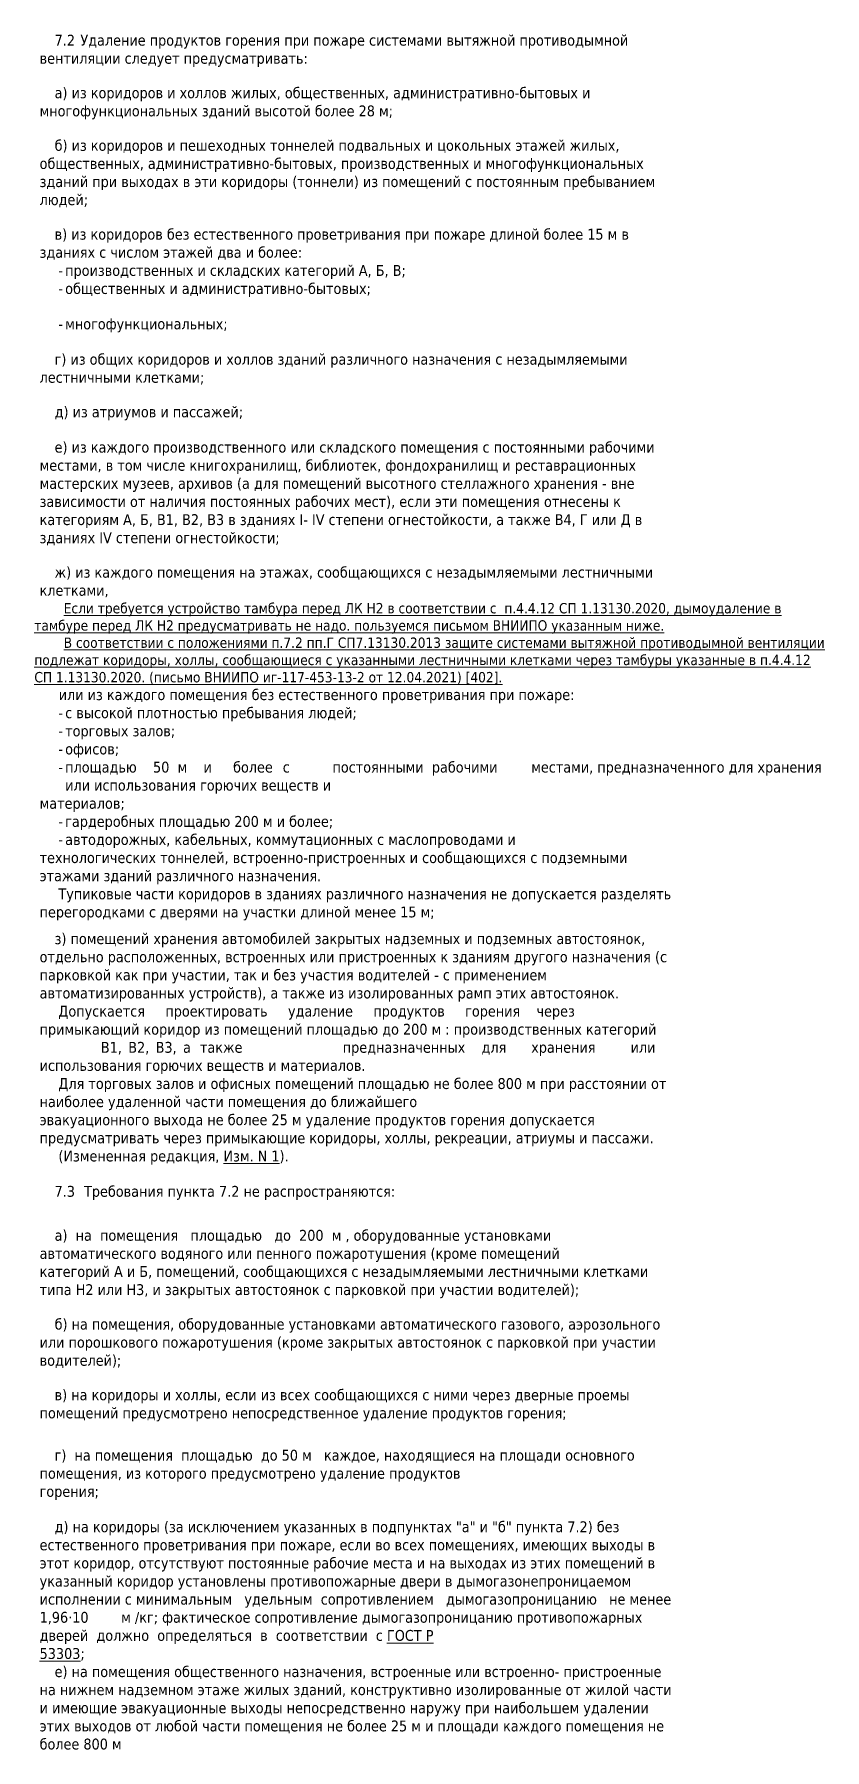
# Model space of a CAD drawing. Header units: millimetres. Extents: x -783640 to 8156175, y -1575894 to 1845315.
# Drawn here: x 3330861 to 4094353, y -220316 to 1437780 of the extents above; entities that cross this region are included whole.
import ezdxf

# ---------------------------------------------------------------- set-up
doc = ezdxf.new("R2010")
doc.units = ezdxf.units.MM
doc.layers.add('экспертиза ДУ пояснения', color=6, linetype='Continuous', lineweight=0)
doc.styles.add('ЭКСПЕРТИЗА', font='tahoma.ttf')

msp = doc.modelspace()

# ---------------------------------------------------------------- texts
at = {"layer": 'экспертиза ДУ пояснения', "color": 2, "lineweight": 0, "insert": (3330861, 1437336, 0), "char_height": 12000, "width": 764288.13, "attachment_point": 1, "style": 'ЭКСПЕРТИЗА'}
msp.add_mtext('\\pi14499.96,l5100,t44499.96;{\\H0.875x;\\C0;7.2^IУдаление продуктов горения при пожаре системами вытяжной противодымной \\P\\pi0;вентиляции следует предусматривать:\\P\\pl0,tz;\\H0.90476x;\\P\\pi14499.96,l5100;\\H1.10526x;а) из коридоров и холлов жилых, общественных, административно-бытовых и \\P\\pi0;многофункциональных зданий высотой более 28 м;\\P\\pl0;\\H0.90476x;\\P\\pi14499.96,l5100;\\H1.10526x;б) из коридоров и пешеходных тоннелей подвальных и цокольных этажей жилых, \\P\\pi0;общественных, административно-бытовых, производственных и многофункциональных \\Pзданий при выходах в эти коридоры (тоннели) из помещений с постоянным пребыванием \\Pлюдей;\\P\\pl0;\\H0.90476x;\\P\\pi14499.96,l5100;\\H1.10526x;в) из коридоров без естественного проветривания при пожаре длиной более 15 м в \\P\\pi0;зданиях с числом этажей два и более:\\P\\pi-6600,l29799.96,t29799.96,29850;-^Iпроизводственных и складских категорий А, Б, В;\\P-^Iобщественных и административно-бытовых;\\P\\pi0,l0,tz;\\H0.95238x;\\P\\pi-6600,l29799.96,t29799.96,29850;\\H1.05x;-^Iмногофункциональных;\\P\\pi0,l0,tz;\\H0.95238x;\\P\\pi14499.96,l5100;\\H1.05x;г) из общих коридоров и холлов зданий различного назначения с незадымляемыми \\P\\pi0;лестничными клетками;\\P\\pl0;\\H0.90476x;\\P\\pl19650;\\H1.10526x;д) из атриумов и пассажей;\\P\\pl0;\\H0.95238x;\\P\\pi14499.96,l5100;\\H1.05x;е) из каждого производственного или складского помещения с постоянными рабочими \\P\\pi0;местами, в том числе книгохранилищ, библиотек, фондохранилищ и реставрационных \\Pмастерских музеев, архивов (а для помещений высотного стеллажного хранения - вне \\Pзависимости от наличия постоянных рабочих мест), если эти помещения отнесены к \\Pкатегориям А, Б, B1, В2, В3 в зданиях I- IV степени огнестойкости, а также В4, Г или Д в \\Pзданиях IV степени огнестойкости;\\P\\pl0;\\H0.90476x;\\P\\pi14499.96,l5100;\\H1.10526x;ж) из каждого помещения на этажах, сообщающихся с незадымляемыми лестничными \\P\\pi0;клетками,\\P\\pi28400.04,l0;\\H0.95238x;\\LЕсли требуется устройство тамбура перед ЛК Н2 в соответствии с  п.4.4.12 СП 1.13130.2020, дымоудаление в тамбуре перед ЛК Н2 предусматривать не надо. пользуемся письмом ВНИИПО указанным ниже.\\PВ соответствии с положениями п.7.2 пп.Г СП7.13130.2013 защите системами вытяжной противодымной вентиляции подлежат коридоры, холлы, сообщающиеся с указанными лестничными клетками через тамбуры указанные в п.4.4.12 СП 1.13130.2020. (письмо ВНИИПО иг-117-453-13-2 от 12.04.2021) [402].\\P\\pi14499.96,l5100;\\H1.05x;\\l или из каждого помещения без естественного проветривания при пожаре:\\P\\pi-6600,l29799.96,t29799.96,29850;-^Iс высокой плотностью пребывания людей;\\P-^Iторговых залов;\\P-^Iофисов;\\P\\pt29799.96,1.92000E+005,2.40000E+005,2.88000E+005,3.84000E+005,4.80000E+005;-^Iплощадью    50  м    и^Iболее^Iс^Iпостоянными^Iрабочими^Iместами, предназначенного для хранения \\P\\pi0,t29850;или использования горючих веществ и\\P\\pl5100,tz;материалов;\\P\\pi-6600,l29799.96,t29799.96,29850;-^Iгардеробных площадью 200 м и более;\\P-^Iавтодорожных, кабельных, коммутационных с маслопроводами и\\P\\pi0,l5100,tz;технологических тоннелей, встроенно-пристроенных и сообщающихся с подземными \\Pэтажами зданий различного назначения.\\P\\pi18150;Тупиковые части коридоров в зданиях различного назначения не допускается разделять \\P\\pi0;перегородками с дверями на участки длиной менее 15 м;\\P\\pl0;\\H0.47619x;\\P\\pi14499.96,l5100;\\H2.1x;з) помещений хранения автомобилей закрытых надземных и подземных автостоянок, \\P\\pi0;отдельно расположенных, встроенных или пристроенных к зданиям другого назначения (с \\Pпарковкой как при участии, так и без участия водителей - с применением \\Pавтоматизированных устройств), а также из изолированных рамп этих автостоянок.\\P\\pl23250;Допускается     проектировать     удаление     продуктов     горения    через\\P\\pl5100,t64250.04,90750,1.17200E+005,1.43700E+005,1.60000E+005,1.98800E+005,2.97950E+005,3.26600E+005,3.82900E+005;примыкающий коридор из помещений площадью до 200 м : производственных категорий\\P\\pt64250.04,90750,1.17200E+005,1.43700E+005,1.60000E+005,2.97950E+005,4.32000E+005,4.80000E+005,5.76000E+005;^IB1,^IВ2,^IВ3,^Iа^Iтакже^Iпредназначенных^Iдля^Iхранения^Iили\\P\\ptz;использования горючих веществ и материалов.\\P\\pi18150;Для торговых залов и офисных помещений площадью не более 800 м при расстоянии от \\P\\pi0;наиболее удаленной части помещения до ближайшего\\Pэвакуационного выхода не более 25 м удаление продуктов горения допускается \\Pпредусматривать через примыкающие коридоры, холлы, рекреации, атриумы и пассажи.\\P\\pl23250;(Измененная редакция, \\L\\C5;\\c15532032;Изм. N 1\\l\\C0;).\\P\\pl0;\\H0.95238x;\\P\\pi-17450.04,l37050,t48000;\\H1.05x;7.3^IТребования пункта 7.2 не распространяются:\\P\\pi0,l0,tz;\\H1.42857x;\\P\\pi14499.96,l5100;\\H0.7x;а)  на  помещения   площадью   до  200  м , оборудованные установками \\P\\pi0;автоматического водяного или пенного пожаротушения (кроме помещений\\Pкатегорий А и Б, помещений, сообщающихся с незадымляемыми лестничными клетками \\Pтипа Н2 или Н3, и закрытых автостоянок с парковкой при участии водителей);\\P\\pl0;\\H0.90476x;\\P\\pi14499.96,l5100;\\H1.10526x;б) на помещения, оборудованные установками автоматического газового, аэрозольного \\P\\pi0;или порошкового пожаротушения (кроме закрытых автостоянок с парковкой при участии \\Pводителей);\\P\\pl0;\\H0.90476x;\\P\\pi14499.96,l5100;\\H1.10526x;в) на коридоры и холлы, если из всех сообщающихся с ними через дверные проемы \\P\\pi0;помещений предусмотрено непосредственное удаление продуктов горения;\\P\\pl0;\\H1.33333x;\\P\\pi14499.96,l5100;\\H0.75x;г)  на помещения  площадью  до 50 м   каждое, находящиеся на площади основного \\P\\pi0;помещения, из которого предусмотрено удаление продуктов\\Pгорения;\\P\\pl0;\\H0.95238x;\\P\\pi14499.96,l5100;\\H1.05x;д) на коридоры (за исключением указанных в подпунктах "а" и "б" пункта 7.2) без \\P\\pi0;естественного проветривания при пожаре, если во всех помещениях, имеющих выходы в \\Pэтот коридор, отсутствуют постоянные рабочие места и на выходах из этих помещений в \\Pуказанный коридор установлены противопожарные двери в дымогазонепроницаемом \\Pисполнении с минимальным   удельным  сопротивлением   дымогазопроницанию   не менее\\P1,96·10        м /кг; фактическое сопротивление дымогазопроницанию противопожарных  \\Pдверей  должно  определяться  в  соответствии  с \\L\\C5;\\c15532032;ГОСТ Р\\l\\C0;\\P\\L\\C5;\\c15532032;53303\\l\\C0;;\\P\\pi14499.96;е) на помещения общественного назначения, встроенные или встроенно- пристроенные \\P\\pi0;на нижнем надземном этаже жилых зданий, конструктивно изолированные от жилой части \\Pи имеющие эвакуационные выходы непосредственно наружу при наибольшем удалении \\Pэтих выходов от любой части помещения не более 25 м и площади каждого помещения не \\Pболее 800 м\\P}', dxfattribs=at)

doc.saveas('drawing.dxf')
